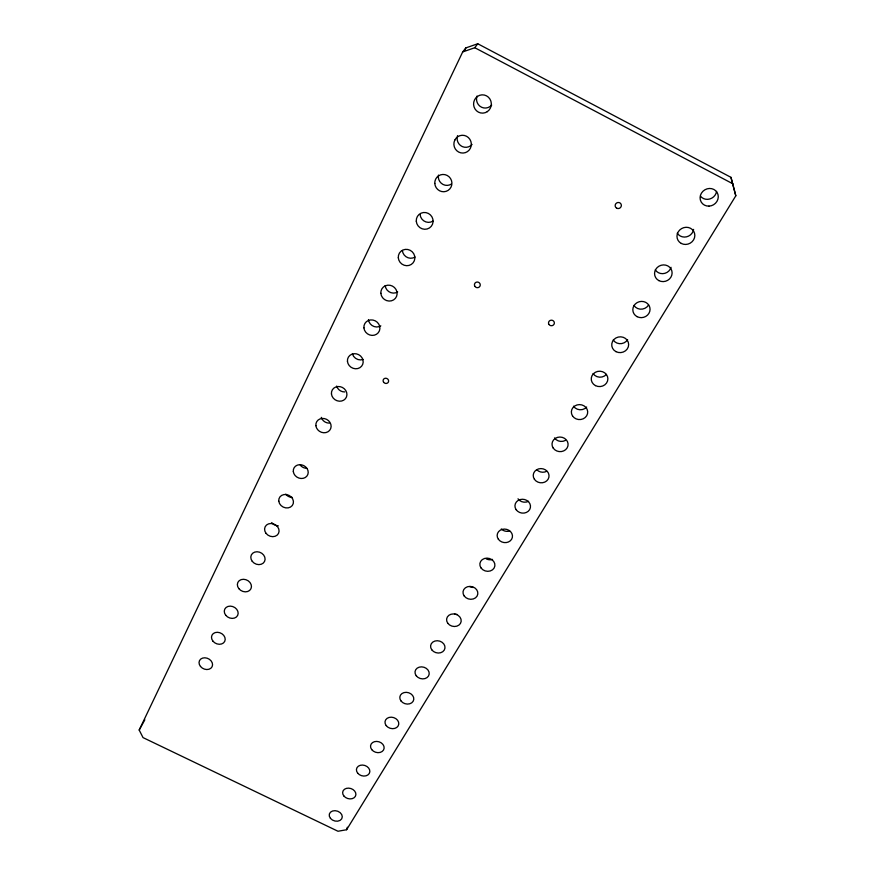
<?xml version="1.0" encoding="UTF-8"?>
<svg xmlns="http://www.w3.org/2000/svg" width="875" height="875" viewBox="0 0 875 875"><rect width="100%" height="100%" fill="white"/><g stroke="black" fill="none" stroke-linecap="round" stroke-linejoin="round"><path stroke-width="1.31" d="M346.609 829.73L735.809 195.803L730.964 177.341L477.75 43.75L465.872 47.906L462.689 51.942L139.191 730.034L143.03 737.603L337.991 831.25L346.609 829.73L347.331 827.225M464.691 50.378L465.872 47.906M139.191 730.034L144.845 719.786M462.689 51.942L474.797 47.72L477.75 43.75M474.797 47.72L732.834 183.783M735.809 195.803L730.964 177.341M306.852 468.311A7.536 6.628 27.4 0 1 300.114 464.942M292.381 497.448A7.438 6.453 26.9 0 1 285.731 494.145M278.294 525.842A7.35 6.289 26.5 0 1 271.731 522.583M363.245 359.417A7.908 7.284 30.2 0 1 352.439 353.938M344.75 391.956A7.798 7.088 29.1 0 1 336.645 386.083M329.273 423.117A7.7 6.902 28.3 0 1 321.267 417.364M586.666 407.05A8.039 7.394 1.2 0 1 573.53 406.197M565.37 440.442A7.919 7.208 4.4 0 1 554.509 437.927M546.711 471.286A7.798 7.022 6.9 0 1 536.812 469.766M528.555 501.298A7.678 6.836 8.9 0 1 518.011 498.805M509.731 530.983A7.569 6.661 10.5 0 1 501.287 528.981M492.548 559.409A7.47 6.486 11.8 0 1 486.281 558.895M473.331 587.453A7.372 6.322 12.9 0 1 469.634 586.567M457.067 614.414A7.273 6.169 13.8 0 1 454.562 614.009M716.592 191.428A9.122 8.498 -33.6 0 1 709.877 198.953A9.122 8.498 -33.6 0 1 700.547 196.241M693.602 229.403A8.892 8.334 -27.6 0 1 686.514 236.841A8.892 8.334 -27.6 0 1 677.272 233.144M671.07 267.334A8.684 8.159 -20.8 0 1 655.288 269.817M648.594 305.014A8.498 7.973 -14 0 1 633.948 305.408M627.616 339.653A8.323 7.777 -7.9 0 1 613.233 339.981M606.441 374.38A8.181 7.591 -2.8 0 1 593.097 373.559M491.684 105.077A9.002 8.717 -87.6 0 1 477.006 96.064M472.073 144.452A8.75 8.564 78.9 0 1 457.592 135.614M451.391 184.067A8.553 8.367 58.9 0 1 438.473 175.077M432.972 221.091A8.4 8.148 44.8 0 1 420.087 214.441M415.078 257.031A8.269 7.93 37.8 0 1 402.38 250.502M397.698 291.944A8.148 7.711 34 0 1 385.175 285.534M380.822 325.861A8.028 7.492 31.7 0 1 368.452 319.572M474.895 286.355A2.931 2.822 18.4 0 0 479.948 286.202A2.931 2.822 18.4 0 0 477.192 282.023A2.931 2.822 18.4 0 0 474.895 286.355M616.722 208.217A3.139 3.019 -29.7 0 0 621.37 205.395A3.139 3.019 -29.7 0 0 616.689 202.945A3.139 3.019 -29.7 0 0 616.722 208.217M383.589 382.2A2.8 2.57 25.6 0 0 388.358 382.123A2.8 2.57 25.6 0 0 385.623 378.23A2.8 2.57 25.6 0 0 383.589 382.2M293.322 471.614A7.667 6.705 27.2 0 0 305.189 477.564A7.667 6.705 27.2 0 0 303.734 465.588A7.667 6.705 27.2 0 0 293.322 471.614M278.786 501.222A7.558 6.519 26.8 0 0 290.511 507.062A7.558 6.519 26.8 0 0 289.002 495.381A7.558 6.519 26.8 0 0 278.786 501.222M266.044 533.345A7.459 6.355 26.4 0 0 278.512 533.4A7.459 6.355 26.4 0 0 270.955 523.491A7.459 6.355 26.4 0 0 266.044 533.345M252.252 561.345A7.361 6.191 26.1 0 0 264.545 561.455A7.361 6.191 26.1 0 0 257.031 551.753A7.361 6.191 26.1 0 0 252.252 561.345M238.82 588.634A7.273 6.027 25.9 0 0 250.928 588.788A7.273 6.027 25.9 0 0 243.48 579.283A7.273 6.027 25.9 0 0 238.82 588.634M347.452 361.375A8.05 7.383 29.9 0 0 359.866 367.697A8.05 7.383 29.9 0 0 358.586 354.616A8.05 7.383 29.9 0 0 347.452 361.375M416.281 221.178A8.553 8.28 43.1 0 0 429.395 227.992A8.553 8.28 43.1 0 0 428.378 213.445A8.553 8.28 43.1 0 0 416.281 221.178M548.931 324.417A2.942 2.789 1.4 0 0 554.017 324.286A2.942 2.789 1.4 0 0 551.348 320.173A2.942 2.789 1.4 0 0 548.931 324.417M225.717 615.234A7.175 5.884 25.6 0 0 237.65 615.431A7.175 5.884 25.6 0 0 230.267 606.123A7.175 5.884 25.6 0 0 225.717 615.234M212.953 641.167A7.088 5.731 25.4 0 0 224.711 641.408A7.088 5.731 25.4 0 0 217.383 632.286A7.088 5.731 25.4 0 0 212.953 641.167M200.495 666.466A7 5.589 25.2 0 0 212.089 666.739A7 5.589 25.2 0 0 204.816 657.792A7 5.589 25.2 0 0 200.495 666.466M572.513 415.909A8.181 7.492 1.7 0 0 586.677 415.767A8.181 7.492 1.7 0 0 579.392 404.6A8.181 7.492 1.7 0 0 572.513 415.909M553.186 448.044A8.05 7.295 4.8 0 0 567.109 447.956A8.05 7.295 4.8 0 0 559.869 437.041A8.05 7.295 4.8 0 0 553.186 448.044M431.791 649.83A7.284 6.07 14.6 0 0 444.259 650.092A7.284 6.07 14.6 0 0 437.325 640.73A7.284 6.07 14.6 0 0 431.791 649.83M416.216 675.73A7.186 5.917 15.2 0 0 428.498 676.036A7.186 5.917 15.2 0 0 421.608 666.859A7.186 5.917 15.2 0 0 416.216 675.73M401.023 700.984A7.098 5.775 15.8 0 0 413.12 701.323A7.098 5.775 15.8 0 0 406.284 692.333A7.098 5.775 15.8 0 0 401.023 700.984M386.203 725.616A7.011 5.633 16.3 0 0 398.136 725.987A7.011 5.633 16.3 0 0 391.333 717.183A7.011 5.633 16.3 0 0 386.203 725.616M371.744 749.645A6.923 5.502 16.7 0 0 383.512 750.05A6.923 5.502 16.7 0 0 376.753 741.409A6.923 5.502 16.7 0 0 371.744 749.645M357.645 773.095A6.836 5.37 17.1 0 0 369.239 773.533A6.836 5.37 17.1 0 0 362.523 765.056A6.836 5.37 17.1 0 0 357.645 773.095M343.875 795.987A6.759 5.239 17.4 0 0 355.305 796.458A6.759 5.239 17.4 0 0 348.644 788.134A6.759 5.239 17.4 0 0 343.875 795.987M330.422 818.333A6.672 5.119 17.7 0 0 341.709 818.836A6.672 5.119 17.7 0 0 335.081 810.677A6.672 5.119 17.7 0 0 330.422 818.333M534.395 479.27A7.93 7.109 7.2 0 0 548.1 479.248A7.93 7.109 7.2 0 0 540.892 468.584A7.93 7.109 7.2 0 0 534.395 479.27M516.119 509.655A7.809 6.923 9.1 0 0 529.605 509.677A7.809 6.923 9.1 0 0 522.441 499.253A7.809 6.923 9.1 0 0 516.119 509.655M498.345 539.208A7.7 6.737 10.7 0 0 511.613 539.284A7.7 6.737 10.7 0 0 504.492 529.08A7.7 6.737 10.7 0 0 498.345 539.208M481.042 567.973A7.591 6.562 11.9 0 0 494.091 568.094A7.591 6.562 11.9 0 0 487.025 558.119A7.591 6.562 11.9 0 0 481.042 567.973M464.188 595.973A7.481 6.398 13 0 0 477.05 596.148A7.481 6.398 13 0 0 470.017 586.381A7.481 6.398 13 0 0 464.188 595.973M447.781 623.252A7.383 6.234 13.9 0 0 460.436 623.47A7.383 6.234 13.9 0 0 453.458 613.911A7.383 6.234 13.9 0 0 447.781 623.252M708.958 206.128A9.286 8.652 -32.7 0 0 717.172 192.577A9.286 8.652 -32.7 0 0 701.411 193.189A9.286 8.652 -32.7 0 0 708.958 206.128M681.297 243.447A9.045 8.466 -26.5 0 0 694.837 235.561A9.045 8.466 -26.5 0 0 681.581 228.583A9.045 8.466 -26.5 0 0 681.297 243.447M658.864 280.613A8.838 8.291 -19.7 0 0 672.109 273A8.838 8.291 -19.7 0 0 659.028 266.153A8.838 8.291 -19.7 0 0 658.864 280.613M637.109 316.662A8.641 8.094 -13 0 0 650.059 309.312A8.641 8.094 -13 0 0 637.153 302.597A8.641 8.094 -13 0 0 637.109 316.662M615.989 351.652A8.477 7.897 -7.1 0 0 628.655 344.553A8.477 7.897 -7.1 0 0 615.934 337.958A8.477 7.897 -7.1 0 0 615.989 351.652M595.481 385.623A8.323 7.689 -2.2 0 0 607.884 378.777A8.323 7.689 -2.2 0 0 595.328 372.302A8.323 7.689 -2.2 0 0 595.481 385.623M487.287 111.661A9.155 8.881 -89 0 0 486.5 95.834A9.155 8.881 -89 0 0 473.594 104.475A9.155 8.881 -89 0 0 487.287 111.661M454.814 140.088A8.903 8.706 76.1 0 0 463.105 153.048A8.903 8.706 76.1 0 0 469.897 139.355A8.903 8.706 76.1 0 0 454.814 140.088M434.798 183.466A8.706 8.509 55.9 0 0 448.098 190.4A8.706 8.509 55.9 0 0 447.158 175.438A8.706 8.509 55.9 0 0 434.798 183.466M398.311 257.786A8.411 8.039 36.8 0 0 411.239 264.469A8.411 8.039 36.8 0 0 410.156 250.305A8.411 8.039 36.8 0 0 398.311 257.786M380.855 293.322A8.291 7.82 33.4 0 0 393.619 299.884A8.291 7.82 33.4 0 0 392.459 286.103A8.291 7.82 33.4 0 0 380.855 293.322M363.913 327.841A8.159 7.591 31.3 0 0 376.502 334.272A8.159 7.591 31.3 0 0 375.277 320.852A8.159 7.591 31.3 0 0 363.913 327.841M331.45 393.969A7.93 7.175 28.8 0 0 343.7 400.181A7.93 7.175 28.8 0 0 342.366 387.439A7.93 7.175 28.8 0 0 331.45 393.969M315.886 425.666A7.82 6.978 28.1 0 0 327.983 431.769A7.82 6.978 28.1 0 0 326.594 419.344A7.82 6.978 28.1 0 0 315.886 425.666"/></g></svg>
